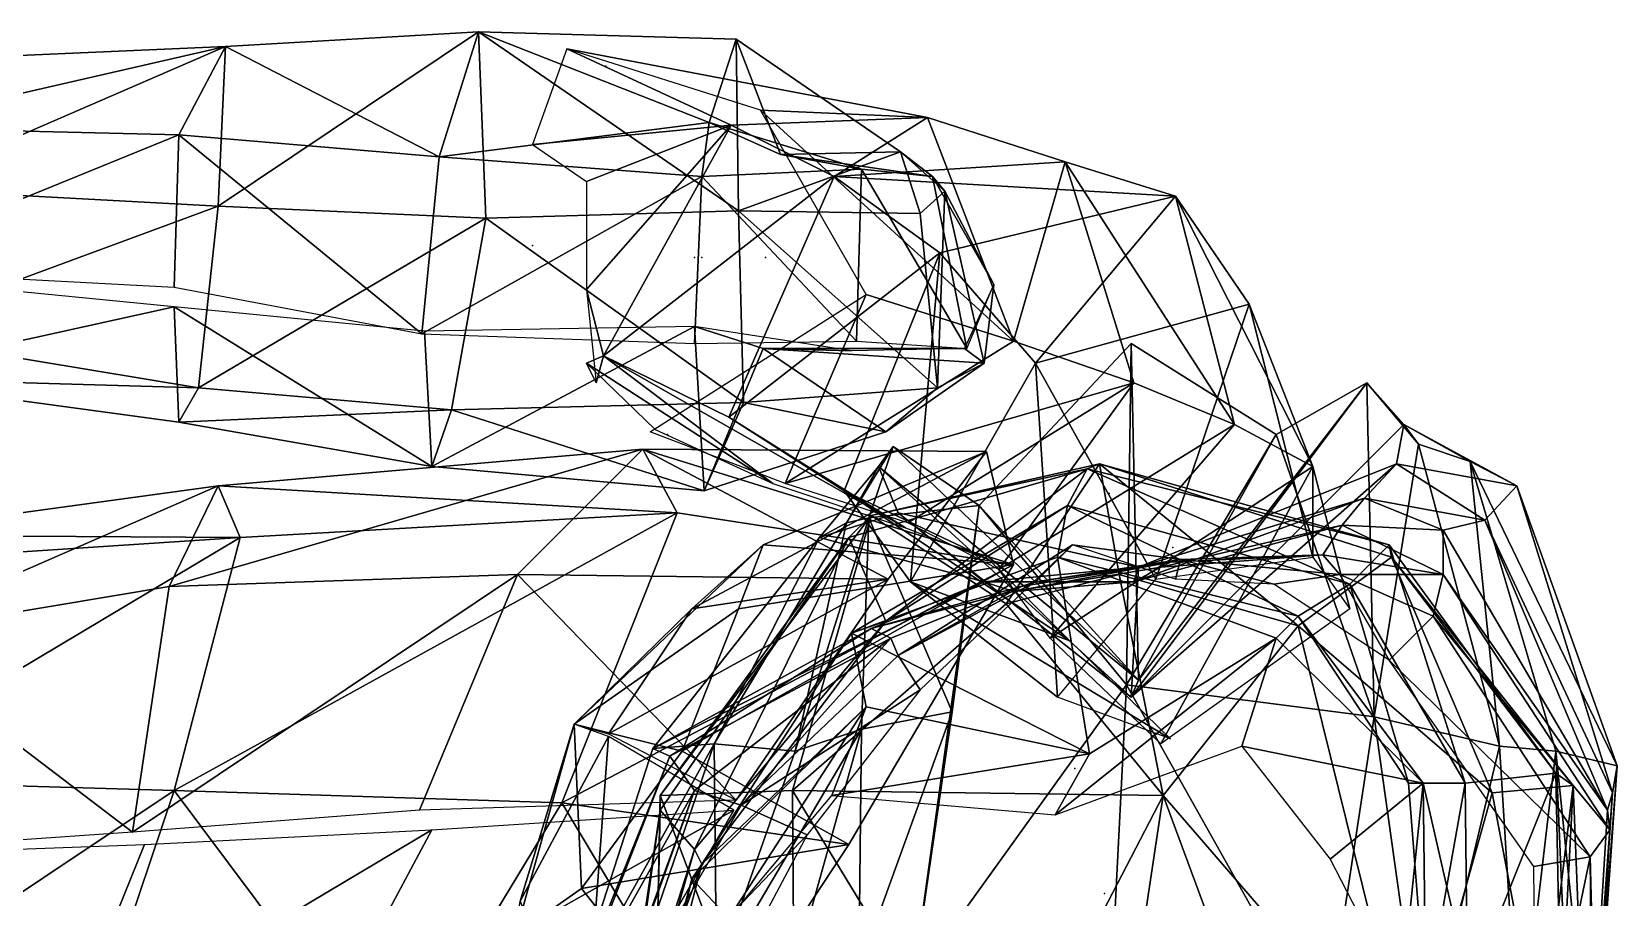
# Model space of a CAD drawing. Extents: x 4.9 to 9.1, y -6.1 to 13.5.
# Drawn here: x 7.238 to 8.314, y 12.821 to 13.409 of the extents above; entities that cross this region are included whole.
import ezdxf

# ---------------------------------------------------------------- set-up
doc = ezdxf.new("R2010")
doc.units = 0
doc.layers.get('0').update_dxf_attribs({"linetype": 'CONTINUOUS'})

msp = doc.modelspace()

# ---------------------------------------------------------------- linework, layer by layer
at = {"color": 0}
for p in [(7.6276, 13.3852, -1.755), (7.5776, 13.2635, -1.8717), (7.6876, 13.2552, -1.875), (7.6876, 13.2552, -1.875), (7.6926, 13.2552, -1.825), (7.736, 13.2552, -1.8583), (7.6693, 13.1352, -1.825), (7.9693, 13.0952, -0.9483), (7.9693, 13.0952, -0.9483), (8.0126, 13.0585, -1.9683), (7.946, 12.9085, -1.925), (7.966, 12.8235, -2.5667), (7.966, 12.8235, -2.5667)]:
    msp.add_point(p, dxfattribs=at)
for points in [[(7.3643, 13.2902, -2.0083), (7.541, 13.4085, -1.885), (7.546, 13.2819, -1.995)], [(7.541, 13.4085, -1.885), (7.3643, 13.2902, -2.0083), (7.3693, 13.3985, -1.905)], [(7.3693, 13.3985, -1.905), (7.5143, 13.3235, -1.765), (7.541, 13.4085, -1.885)], [(7.6976, 13.3469, -1.7717), (7.541, 13.4085, -1.885), (7.5143, 13.3235, -1.765)], [(7.541, 13.4085, -1.885), (7.716, 13.4035, -1.8617), (7.7176, 13.2869, -1.9367)], [(7.541, 13.4085, -1.885), (7.6976, 13.3469, -1.7717), (7.716, 13.4035, -1.8617)], [(7.7176, 13.2869, -1.9367), (7.546, 13.2819, -1.995), (7.541, 13.4085, -1.885)], [(7.1293, 13.3435, -1.8233), (7.3376, 13.3385, -1.7867), (7.3693, 13.3985, -1.905)], [(7.3693, 13.3985, -1.905), (7.141, 13.3885, -1.9167), (7.1293, 13.3435, -1.8233)], [(7.3693, 13.3985, -1.905), (7.146, 13.3019, -2.0083), (7.141, 13.3885, -1.9167)], [(7.146, 13.3019, -2.0083), (7.3693, 13.3985, -1.905), (7.3643, 13.2902, -2.0083)], [(7.5143, 13.3235, -1.765), (7.3693, 13.3985, -1.905), (7.3376, 13.3385, -1.7867)], [(7.7126, 13.3452, -1.55), (7.601, 13.3969, -1.7933), (7.5776, 13.3319, -1.7833)], [(7.846, 13.3502, -1.5983), (7.7326, 13.3552, -1.8083), (7.601, 13.3969, -1.7933)], [(7.601, 13.3969, -1.7933), (7.7126, 13.3452, -1.55), (7.846, 13.3502, -1.5983)], [(7.746, 13.3252, -1.8117), (7.716, 13.4035, -1.8617), (7.6976, 13.3469, -1.7717)], [(7.716, 13.4035, -1.8617), (7.746, 13.3252, -1.8117), (7.8276, 13.3269, -1.8517)], [(7.8276, 13.3269, -1.8517), (7.7176, 13.2869, -1.9367), (7.716, 13.4035, -1.8617)], [(7.9043, 13.1985, -1.6417), (7.8043, 13.2302, -1.8517), (7.7326, 13.3552, -1.8083)], [(7.7326, 13.3552, -1.8083), (7.846, 13.3502, -1.5983), (7.9043, 13.1985, -1.6417)], [(7.3376, 13.3385, -1.7867), (7.1293, 13.3435, -1.8233), (7.1126, 13.2469, -1.8117)], [(7.5143, 13.3235, -1.765), (7.6926, 13.3102, -1.7683), (7.6976, 13.3469, -1.7717)], [(7.7126, 13.3452, -1.55), (7.5776, 13.3319, -1.7833), (7.6143, 13.3069, -1.685)], [(7.7126, 13.3452, -1.55), (7.6143, 13.3069, -1.685), (7.6143, 13.2335, -1.705)], [(7.6143, 13.2335, -1.705), (7.626, 13.1885, -1.57), (7.7126, 13.3452, -1.55)], [(7.7826, 13.3102, -1.31), (7.7126, 13.3452, -1.55), (7.626, 13.1885, -1.57)], [(7.801, 13.3152, -1.7467), (7.6976, 13.3469, -1.7717), (7.6926, 13.3102, -1.7683)], [(7.6976, 13.3469, -1.7717), (7.801, 13.3152, -1.7467), (7.746, 13.3252, -1.8117)], [(7.7826, 13.3102, -1.31), (7.846, 13.3502, -1.5983), (7.7126, 13.3452, -1.55)], [(7.846, 13.3502, -1.5983), (7.7826, 13.3102, -1.31), (7.9393, 13.3202, -1.35)], [(7.9393, 13.3202, -1.35), (7.9043, 13.1985, -1.6417), (7.846, 13.3502, -1.5983)], [(7.1126, 13.2469, -1.8117), (7.3343, 13.2352, -1.77), (7.3376, 13.3385, -1.7867)], [(7.5026, 13.2035, -1.7667), (7.3376, 13.3385, -1.7867), (7.3343, 13.2352, -1.77)], [(7.3376, 13.3385, -1.7867), (7.5026, 13.2035, -1.7667), (7.5143, 13.3235, -1.765)], [(7.6926, 13.3102, -1.7683), (7.5143, 13.3235, -1.765), (7.5026, 13.2035, -1.7667)], [(7.7176, 13.2869, -1.9367), (7.8276, 13.3269, -1.8517), (7.841, 13.2852, -1.8733)], [(7.8493, 13.3102, -1.755), (7.8276, 13.3269, -1.8517), (7.746, 13.3252, -1.8117)], [(7.8493, 13.3102, -1.755), (7.746, 13.3252, -1.8117), (7.801, 13.3152, -1.7467)], [(8.0143, 13.2969, -1.1167), (7.9393, 13.3202, -1.35), (7.7826, 13.3102, -1.31)], [(7.8276, 13.3269, -1.8517), (7.8493, 13.3102, -1.755), (7.8576, 13.3002, -1.8133)], [(7.8576, 13.3002, -1.8133), (7.841, 13.2852, -1.8733), (7.8276, 13.3269, -1.8517)], [(7.9043, 13.1985, -1.6417), (7.9393, 13.3202, -1.35), (7.986, 13.1702, -1.4183)], [(8.0543, 13.1419, -1.21), (7.986, 13.1702, -1.4183), (7.9393, 13.3202, -1.35)], [(7.9393, 13.3202, -1.35), (8.0143, 13.2969, -1.1167), (8.0543, 13.1419, -1.21)], [(7.5026, 13.2035, -1.7667), (7.6876, 13.1969, -1.7517), (7.6926, 13.3102, -1.7683)], [(7.626, 13.1885, -1.57), (7.711, 13.1469, -1.3217), (7.7826, 13.3102, -1.31)], [(7.7976, 13.1985, -1.7317), (7.6926, 13.3102, -1.7683), (7.6876, 13.1969, -1.7517)], [(7.6926, 13.3102, -1.7683), (7.7976, 13.1985, -1.7317), (7.801, 13.3152, -1.7467)], [(7.8543, 13.2585, -1.04), (7.7826, 13.3102, -1.31), (7.711, 13.1469, -1.3217)], [(7.7826, 13.3102, -1.31), (7.8543, 13.2585, -1.04), (8.0143, 13.2969, -1.1167)], [(7.8726, 13.1935, -1.7383), (7.801, 13.3152, -1.7467), (7.7976, 13.1985, -1.7317)], [(7.801, 13.3152, -1.7467), (7.8726, 13.1935, -1.7383), (7.8493, 13.3102, -1.755)], [(7.891, 13.2369, -1.7817), (7.8493, 13.3102, -1.755), (7.8726, 13.1935, -1.7383)], [(7.891, 13.2369, -1.7817), (7.8576, 13.3002, -1.8133), (7.8493, 13.3102, -1.755)], [(7.3643, 13.2902, -2.0083), (7.1293, 13.2035, -1.9867), (7.146, 13.3019, -2.0083)], [(7.8576, 13.3002, -1.8133), (7.8526, 13.1669, -1.8833), (7.841, 13.2852, -1.8733)], [(7.8526, 13.1669, -1.8833), (7.8576, 13.3002, -1.8133), (7.8843, 13.1835, -1.8167)], [(7.9193, 13.1835, -0.8483), (8.0143, 13.2969, -1.1167), (7.8543, 13.2585, -1.04)], [(7.891, 13.2369, -1.7817), (7.8843, 13.1835, -1.8167), (7.8576, 13.3002, -1.8133)], [(8.0143, 13.2969, -1.1167), (7.9193, 13.1835, -0.8483), (8.0643, 13.2235, -0.9033)], [(8.1076, 13.1135, -1.065), (8.0543, 13.1419, -1.21), (8.0143, 13.2969, -1.1167)], [(8.0143, 13.2969, -1.1167), (8.0643, 13.2235, -0.9033), (8.1076, 13.1135, -1.065)], [(7.1293, 13.2035, -1.9867), (7.3643, 13.2902, -2.0083), (7.351, 13.1669, -1.97)], [(7.546, 13.2819, -1.995), (7.351, 13.1669, -1.97), (7.3643, 13.2902, -2.0083)], [(7.546, 13.2819, -1.995), (7.7176, 13.2869, -1.9367), (7.721, 13.1569, -1.9317)], [(7.7176, 13.2869, -1.9367), (7.841, 13.2852, -1.8733), (7.8526, 13.1669, -1.8833)], [(7.8526, 13.1669, -1.8833), (7.721, 13.1569, -1.9317), (7.7176, 13.2869, -1.9367)], [(7.351, 13.1669, -1.97), (7.546, 13.2819, -1.995), (7.5226, 13.1519, -1.9617)], [(7.721, 13.1569, -1.9317), (7.5226, 13.1519, -1.9617), (7.546, 13.2819, -1.995)], [(7.711, 13.1469, -1.3217), (7.7893, 13.0969, -1.0983), (7.8543, 13.2585, -1.04)], [(7.8343, 13.0352, -0.9517), (7.8543, 13.2585, -1.04), (7.7893, 13.0969, -1.0983)], [(7.8543, 13.2585, -1.04), (7.8343, 13.0352, -0.9517), (7.9193, 13.1835, -0.8483)], [(7.3343, 13.2219, -1.7717), (7.1126, 13.2435, -1.815), (7.116, 13.1735, -1.8783)], [(7.626, 13.1885, -1.57), (7.6143, 13.2335, -1.705), (7.621, 13.1702, -1.725)], [(7.891, 13.2369, -1.7817), (7.871, 13.1935, -1.7367), (7.8843, 13.1835, -1.8167)], [(7.116, 13.1735, -1.8783), (7.3376, 13.1435, -1.8583), (7.3343, 13.2219, -1.7717)], [(7.3343, 13.2219, -1.7717), (7.5093, 13.1135, -1.8517), (7.5043, 13.2052, -1.765)], [(7.5093, 13.1135, -1.8517), (7.3343, 13.2219, -1.7717), (7.3376, 13.1435, -1.8583)], [(7.7493, 13.1019, -1.6167), (7.6576, 13.1369, -1.86), (7.8043, 13.2302, -1.8517)], [(7.8043, 13.2302, -1.8517), (7.9043, 13.1985, -1.6417), (7.7493, 13.1019, -1.6167)], [(8.001, 13.0369, -0.795), (8.0643, 13.2235, -0.9033), (7.9193, 13.1835, -0.8483)], [(8.0643, 13.2235, -0.9033), (8.001, 13.0369, -0.795), (8.1076, 13.0519, -0.8467)], [(8.1076, 13.0519, -0.8467), (8.1076, 13.1135, -1.065), (8.0643, 13.2235, -0.9033)], [(7.351, 13.1669, -1.97), (7.116, 13.1735, -1.8783), (7.1293, 13.2035, -1.9867)], [(7.6876, 13.2085, -1.7583), (7.5043, 13.2052, -1.765), (7.5093, 13.1135, -1.8517)], [(7.5093, 13.1135, -1.8517), (7.6943, 13.0969, -1.8417), (7.6876, 13.2085, -1.7583)], [(7.6876, 13.2085, -1.7583), (7.7343, 13.1935, -1.7767), (7.7943, 13.1919, -1.7333)], [(7.7343, 13.1935, -1.7767), (7.6876, 13.2085, -1.7583), (7.6943, 13.0969, -1.8417)], [(7.6943, 13.0969, -1.8417), (7.8176, 13.1369, -1.8217), (7.7343, 13.1935, -1.7767)], [(7.7343, 13.1935, -1.7767), (7.8843, 13.1835, -1.8167), (7.871, 13.1935, -1.7367)], [(7.8843, 13.1835, -1.8167), (7.7343, 13.1935, -1.7767), (7.8176, 13.1369, -1.8217)], [(7.871, 13.1935, -1.7367), (7.7943, 13.1919, -1.7333), (7.7343, 13.1935, -1.7767)], [(7.986, 13.1702, -1.4183), (7.7493, 13.1019, -1.6167), (7.9043, 13.1985, -1.6417)], [(7.9893, 12.9685, -0.9383), (7.881, 13.0869, -0.8583), (7.9843, 13.1969, -0.8667)], [(7.981, 12.9652, -0.7733), (7.9843, 13.1969, -0.8667), (7.881, 13.0869, -0.8583)], [(7.981, 12.9652, -0.7733), (8.0826, 13.1352, -0.8467), (7.9843, 13.1969, -0.8667)], [(7.9893, 12.9685, -0.9383), (7.9843, 13.1969, -0.8667), (8.0826, 13.1352, -0.8467)], [(7.626, 13.1885, -1.57), (7.621, 13.1702, -1.725), (7.6143, 13.1835, -1.8467)], [(7.6143, 13.1835, -1.8467), (7.741, 13.1019, -1.6133), (7.626, 13.1885, -1.57)], [(7.741, 13.1019, -1.6133), (7.6143, 13.1835, -1.8467), (7.661, 13.1385, -1.87)], [(7.831, 13.0719, -1.4), (7.626, 13.1885, -1.57), (7.741, 13.1019, -1.6133)], [(7.626, 13.1885, -1.57), (7.831, 13.0719, -1.4), (7.711, 13.1469, -1.3217)], [(7.8843, 13.1835, -1.8167), (7.8176, 13.1369, -1.8217), (7.8526, 13.1669, -1.8833)], [(7.9343, 12.9569, -0.865), (7.9193, 13.1835, -0.8483), (7.8343, 13.0352, -0.9517)], [(7.9193, 13.1835, -0.8483), (7.9343, 12.9569, -0.865), (8.001, 13.0369, -0.795)], [(7.116, 13.1735, -1.8783), (7.351, 13.1669, -1.97), (7.3376, 13.1435, -1.8583)], [(7.7493, 13.1019, -1.6167), (7.986, 13.1702, -1.4183), (7.8326, 13.0752, -1.395)], [(7.8943, 13.0435, -1.1717), (7.8326, 13.0752, -1.395), (7.986, 13.1702, -1.4183)], [(7.986, 13.1702, -1.4183), (8.0543, 13.1419, -1.21), (7.8943, 13.0435, -1.1717)], [(8.1443, 13.1702, -0.9417), (8.1693, 13.1419, -1.0233), (7.9843, 12.9569, -1.0633)], [(7.9843, 12.9569, -1.0633), (7.9893, 12.9685, -0.9383), (8.1443, 13.1702, -0.9417)], [(8.0826, 13.1352, -0.8467), (8.1443, 13.1702, -0.9417), (7.9893, 12.9685, -0.9383)], [(8.1443, 13.1702, -0.9417), (8.0826, 13.1352, -0.8467), (8.1493, 12.9435, -0.8067)], [(8.1693, 13.1419, -1.0233), (8.1443, 13.1702, -0.9417), (8.1793, 13.1285, -0.925)], [(8.1493, 12.9435, -0.8067), (8.1793, 13.1285, -0.925), (8.1443, 13.1702, -0.9417)], [(7.5226, 13.1519, -1.9617), (7.3376, 13.1435, -1.8583), (7.351, 13.1669, -1.97)], [(7.721, 13.1569, -1.9317), (7.8526, 13.1669, -1.8833), (7.8176, 13.1369, -1.8217)], [(7.3376, 13.1435, -1.8583), (7.5226, 13.1519, -1.9617), (7.5093, 13.1135, -1.8517)], [(7.6943, 13.0969, -1.8417), (7.5093, 13.1135, -1.8517), (7.5226, 13.1519, -1.9617)], [(7.5226, 13.1519, -1.9617), (7.721, 13.1569, -1.9317), (7.6943, 13.0969, -1.8417)], [(7.8176, 13.1369, -1.8217), (7.6943, 13.0969, -1.8417), (7.721, 13.1569, -1.9317)], [(7.7893, 13.0969, -1.0983), (7.711, 13.1469, -1.3217), (7.831, 13.0719, -1.4)], [(7.9293, 12.9969, -1.105), (7.8943, 13.0435, -1.1717), (8.0543, 13.1419, -1.21)], [(8.0543, 13.1419, -1.21), (8.1076, 13.1135, -1.065), (7.9293, 12.9969, -1.105)], [(8.1643, 13.1152, -1.19), (7.9843, 12.9569, -1.0633), (8.1693, 13.1419, -1.0233)], [(8.1693, 13.1419, -1.0233), (8.246, 13.1002, -1.1867), (8.1643, 13.1152, -1.19)], [(8.246, 13.1002, -1.1867), (8.1693, 13.1419, -1.0233), (8.2143, 13.1169, -1.005)], [(8.1793, 13.1285, -0.925), (8.2143, 13.1169, -1.005), (8.1693, 13.1419, -1.0233)], [(7.331, 13.0319, -2.8017), (7.6526, 13.1252, -2.64), (7.5676, 13.0402, -2.81)], [(7.6526, 13.1252, -2.64), (7.331, 13.0319, -2.8017), (7.3643, 13.1002, -2.63)], [(7.3643, 13.1002, -2.63), (7.676, 13.0819, -2.425), (7.6526, 13.1252, -2.64)], [(7.8193, 13.0369, -2.8017), (7.5676, 13.0402, -2.81), (7.6526, 13.1252, -2.64)], [(7.6526, 13.1252, -2.64), (7.886, 13.1235, -2.6533), (7.8193, 13.0369, -2.8017)], [(7.6526, 13.1252, -2.64), (7.9043, 13.0469, -2.4483), (7.886, 13.1235, -2.6533)], [(7.9043, 13.0469, -2.4483), (7.6526, 13.1252, -2.64), (7.676, 13.0819, -2.425)], [(7.8226, 13.1269, -0.9517), (7.8126, 13.1135, -1.0183), (7.791, 13.0752, -1.0117)], [(7.791, 13.0752, -1.0117), (7.806, 13.0785, -0.945), (7.8226, 13.1269, -0.9517)], [(7.881, 13.0869, -0.8583), (7.8226, 13.1269, -0.9517), (7.806, 13.0785, -0.945)], [(7.8126, 13.1135, -1.0183), (7.8226, 13.1269, -0.9517), (7.9893, 12.9685, -0.9383)], [(7.881, 13.0869, -0.8583), (7.9893, 12.9685, -0.9383), (7.8226, 13.1269, -0.9517)], [(7.981, 12.9652, -0.7733), (8.1493, 12.9435, -0.8067), (8.0826, 13.1352, -0.8467)], [(8.1493, 12.9435, -0.8067), (8.2343, 12.9235, -0.9017), (8.1793, 13.1285, -0.925)], [(8.2143, 13.1169, -1.005), (8.1793, 13.1285, -0.925), (8.2343, 12.9235, -0.9017)], [(7.886, 13.1235, -2.6533), (7.7343, 13.0602, -2.6183), (7.686, 13.0169, -2.7133)], [(7.686, 13.0169, -2.7133), (7.8193, 13.0369, -2.8017), (7.886, 13.1235, -2.6533)], [(7.7343, 13.0602, -2.6183), (7.886, 13.1235, -2.6533), (7.9043, 13.0469, -2.4483)], [(7.9543, 13.1119, -2.4433), (7.9626, 13.1152, -2.63), (7.8076, 13.0802, -2.6283)], [(7.8993, 13.0202, -2.79), (7.8076, 13.0802, -2.6283), (7.9626, 13.1152, -2.63)], [(7.9626, 13.1152, -2.63), (7.976, 13.0402, -2.7783), (7.8993, 13.0202, -2.79)], [(7.9626, 13.1152, -2.63), (7.9543, 13.1119, -2.4433), (8.1593, 13.0602, -2.465)], [(8.1593, 13.0602, -2.465), (8.161, 13.0519, -2.6417), (7.9626, 13.1152, -2.63)], [(8.0976, 13.0052, -2.7833), (7.9626, 13.1152, -2.63), (8.161, 13.0519, -2.6417)], [(7.9626, 13.1152, -2.63), (8.0976, 13.0052, -2.7833), (7.976, 13.0402, -2.7783)], [(7.9843, 12.9569, -1.0633), (8.1643, 13.1152, -1.19), (7.9893, 13.0452, -1.1917)], [(8.1426, 13.0919, -1.36), (7.9893, 13.0452, -1.1917), (8.1643, 13.1152, -1.19)], [(8.1643, 13.1152, -1.19), (8.2243, 13.0769, -1.3617), (8.1426, 13.0919, -1.36)], [(8.2243, 13.0769, -1.3617), (8.1643, 13.1152, -1.19), (8.246, 13.1002, -1.1867)], [(8.2143, 13.1169, -1.005), (8.3143, 12.9102, -1.1883), (8.246, 13.1002, -1.1867)], [(8.3143, 12.9102, -1.1883), (8.2143, 13.1169, -1.005), (8.2726, 12.9202, -1)], [(8.2343, 12.9235, -0.9017), (8.2726, 12.9202, -1), (8.2143, 13.1169, -1.005)], [(7.8126, 13.1135, -1.0183), (7.826, 13.0819, -1.1417), (7.7726, 13.0652, -1.1367)], [(7.7726, 13.0652, -1.1367), (7.791, 13.0752, -1.0117), (7.8126, 13.1135, -1.0183)], [(7.8176, 13.0085, -2.2883), (7.9543, 13.1119, -2.4433), (7.7926, 13.0652, -2.475)], [(7.8076, 13.0802, -2.6283), (7.7926, 13.0652, -2.475), (7.9543, 13.1119, -2.4433)], [(7.826, 13.0819, -1.1417), (7.8126, 13.1135, -1.0183), (7.9843, 12.9569, -1.0633)], [(7.9893, 12.9685, -0.9383), (7.9843, 12.9569, -1.0633), (7.8126, 13.1135, -1.0183)], [(7.9543, 13.1119, -2.4433), (7.8176, 13.0085, -2.2883), (7.941, 13.0869, -2.2833)], [(8.0043, 12.9252, -0.9883), (7.9293, 12.9969, -1.105), (8.1076, 13.1135, -1.065)], [(7.9543, 13.1119, -2.4433), (7.941, 13.0869, -2.2833), (8.1326, 13.0335, -2.2933)], [(8.1326, 13.0335, -2.2933), (8.1593, 13.0602, -2.465), (7.9543, 13.1119, -2.4433)], [(8.1076, 13.1135, -1.065), (8.1326, 13.0169, -0.955), (8.0043, 12.9252, -0.9883)], [(8.1076, 13.1135, -1.065), (8.1076, 13.0519, -0.8467), (8.1326, 13.0169, -0.955)], [(7.1193, 13.0669, -2.6217), (7.3793, 13.0652, -2.4283), (7.3643, 13.1002, -2.63)], [(7.3643, 13.1002, -2.63), (7.131, 12.9985, -2.795), (7.1193, 13.0669, -2.6217)], [(7.131, 12.9985, -2.795), (7.3643, 13.1002, -2.63), (7.331, 13.0319, -2.8017)], [(7.676, 13.0819, -2.425), (7.3643, 13.1002, -2.63), (7.3793, 13.0652, -2.4283)], [(7.831, 13.0719, -1.4), (7.8876, 13.0502, -1.1733), (7.7893, 13.0969, -1.0983)], [(7.9426, 12.9952, -1.095), (7.7893, 13.0969, -1.0983), (7.8876, 13.0502, -1.1733)], [(7.7893, 13.0969, -1.0983), (7.9426, 12.9952, -1.095), (7.8343, 13.0352, -0.9517)], [(8.246, 13.1002, -1.1867), (8.311, 12.8919, -1.3533), (8.2243, 13.0769, -1.3617)], [(8.311, 12.8919, -1.3533), (8.246, 13.1002, -1.1867), (8.3143, 12.9102, -1.1883)], [(7.3343, 12.8935, -2.3), (7.5976, 12.8852, -2.3033), (7.676, 13.0819, -2.425)], [(7.676, 13.0819, -2.425), (7.3793, 13.0652, -2.4283), (7.3343, 12.8935, -2.3)], [(7.9043, 13.0469, -2.4483), (7.676, 13.0819, -2.425), (7.5976, 12.8852, -2.3033)], [(7.8843, 13.0352, -1.33), (7.7726, 13.0652, -1.1367), (7.826, 13.0819, -1.1417)], [(7.941, 13.0869, -2.2833), (7.7943, 13.0002, -2.1167), (7.9343, 13.0519, -2.1017)], [(7.7943, 13.0002, -2.1167), (7.941, 13.0869, -2.2833), (7.8176, 13.0085, -2.2883)], [(7.806, 13.0785, -0.945), (7.8626, 12.9469, -0.88), (7.881, 13.0869, -0.8583)], [(7.8843, 13.0352, -1.33), (7.826, 13.0819, -1.1417), (7.9893, 13.0452, -1.1917)], [(7.9843, 12.9569, -1.0633), (7.9893, 13.0452, -1.1917), (7.826, 13.0819, -1.1417)], [(7.836, 12.7635, -0.8283), (7.881, 13.0869, -0.8583), (7.8626, 12.9469, -0.88)], [(7.881, 13.0869, -0.8583), (7.836, 12.7635, -0.8283), (7.981, 12.9652, -0.7733)], [(7.941, 13.0869, -2.2833), (7.9343, 13.0519, -2.1017), (8.0976, 13.0119, -2.115)], [(8.0976, 13.0119, -2.115), (8.1326, 13.0335, -2.2933), (7.941, 13.0869, -2.2833)], [(8.1276, 13.0735, -1.4883), (7.986, 13.0352, -1.3317), (8.1426, 13.0919, -1.36)], [(7.9893, 13.0452, -1.1917), (8.1426, 13.0919, -1.36), (7.986, 13.0352, -1.3317)], [(8.1426, 13.0919, -1.36), (8.196, 13.0702, -1.4917), (8.1276, 13.0735, -1.4883)], [(8.196, 13.0702, -1.4917), (8.1426, 13.0919, -1.36), (8.2243, 13.0769, -1.3617)], [(7.7926, 13.0652, -2.475), (7.8076, 13.0802, -2.6283), (7.6643, 12.8902, -2.635)], [(7.7543, 12.8935, -2.7933), (7.6643, 12.8902, -2.635), (7.8076, 13.0802, -2.6283)], [(7.791, 13.0752, -1.0117), (7.7726, 13.0652, -1.1367), (7.701, 12.9252, -1.12)], [(7.701, 12.9252, -1.12), (7.756, 12.9202, -1.0267), (7.791, 13.0752, -1.0117)], [(7.8076, 13.0802, -2.6283), (7.8993, 13.0202, -2.79), (7.7543, 12.8935, -2.7933)], [(7.806, 13.0785, -0.945), (7.791, 13.0752, -1.0117), (7.756, 12.9202, -1.0267)], [(7.756, 12.9202, -1.0267), (7.801, 12.9352, -0.965), (7.806, 13.0785, -0.945)], [(7.8626, 12.9469, -0.88), (7.806, 13.0785, -0.945), (7.801, 12.9352, -0.965)], [(7.986, 13.0352, -1.3317), (8.1276, 13.0735, -1.4883), (8.0043, 13.0452, -1.4817)], [(8.1143, 13.0535, -1.6183), (8.0043, 13.0452, -1.4817), (8.1276, 13.0735, -1.4883)], [(8.1276, 13.0735, -1.4883), (8.196, 13.0402, -1.6167), (8.1143, 13.0535, -1.6183)], [(8.196, 13.0402, -1.6167), (8.1276, 13.0735, -1.4883), (8.196, 13.0702, -1.4917)], [(8.2243, 13.0769, -1.3617), (8.3076, 12.8802, -1.5067), (8.196, 13.0702, -1.4917)], [(8.3076, 12.8802, -1.5067), (8.2243, 13.0769, -1.3617), (8.311, 12.8919, -1.3533)], [(7.1026, 12.9002, -2.335), (7.3343, 12.8935, -2.3), (7.3793, 13.0652, -2.4283)], [(7.3793, 13.0652, -2.4283), (7.1243, 13.0485, -2.4367), (7.1026, 12.9002, -2.335)], [(7.3793, 13.0652, -2.4283), (7.1193, 13.0669, -2.6217), (7.1243, 13.0485, -2.4367)], [(7.606, 12.9385, -2.605), (7.7343, 13.0602, -2.6183), (7.7176, 13.0169, -2.5133)], [(7.606, 12.9385, -2.605), (7.686, 13.0169, -2.7133), (7.7343, 13.0602, -2.6183)], [(7.7726, 13.0652, -1.1367), (7.8843, 13.0352, -1.33), (7.6593, 12.9219, -1.295)], [(7.6593, 12.9219, -1.295), (7.701, 12.9252, -1.12), (7.7726, 13.0652, -1.1367)], [(7.6876, 12.8535, -2.2883), (7.7926, 13.0652, -2.475), (7.6643, 12.8802, -2.4767)], [(7.6643, 12.8902, -2.635), (7.6643, 12.8802, -2.4767), (7.7926, 13.0652, -2.475)], [(7.7926, 13.0652, -2.475), (7.6876, 12.8535, -2.2883), (7.8176, 13.0085, -2.2883)], [(7.9043, 13.0469, -2.4483), (7.7176, 13.0169, -2.5133), (7.7343, 13.0602, -2.6183)], [(7.826, 12.9852, -1.7467), (7.9443, 13.0602, -2.0783), (7.841, 12.9619, -1.9)], [(7.9443, 13.0602, -2.0783), (7.826, 12.9852, -1.7467), (7.9193, 13.0352, -1.735)], [(7.9443, 13.0602, -2.0783), (7.9193, 13.0352, -1.735), (8.0176, 13.0502, -1.7417)], [(8.0176, 13.0502, -1.7417), (8.0143, 13.0369, -2.07), (7.9443, 13.0602, -2.0783)], [(8.1593, 13.0602, -2.465), (8.1326, 13.0335, -2.2933), (8.211, 12.8985, -2.2883)], [(8.211, 12.8985, -2.2883), (8.2726, 12.9052, -2.4667), (8.1593, 13.0602, -2.465)], [(8.161, 13.0519, -2.6417), (8.1593, 13.0602, -2.465), (8.2726, 12.9052, -2.4667)], [(8.196, 13.0402, -1.6167), (8.196, 13.0702, -1.4917), (8.3076, 12.8802, -1.5067)], [(7.956, 12.9185, -2), (7.9343, 13.0519, -2.1017), (7.7943, 13.0002, -2.1167)], [(8.011, 13.0485, -1.6083), (8.0176, 13.0502, -1.7417), (7.9193, 13.0352, -1.735)], [(7.9343, 13.0519, -2.1017), (7.956, 12.9185, -2), (8.0826, 12.9969, -1.965)], [(8.0826, 12.9969, -1.965), (8.0976, 13.0119, -2.115), (7.9343, 13.0519, -2.1017)], [(8.0043, 13.0452, -1.4817), (8.1143, 13.0535, -1.6183), (8.011, 13.0485, -1.6083)], [(8.0176, 13.0502, -1.7417), (8.011, 13.0485, -1.6083), (8.1143, 13.0535, -1.6183)], [(8.0176, 13.0502, -1.7417), (8.081, 13.0335, -2.0633), (8.0143, 13.0369, -2.07)], [(8.1143, 13.0535, -1.6183), (8.126, 13.0402, -1.7383), (8.0176, 13.0502, -1.7417)], [(8.081, 13.0335, -2.0633), (8.0176, 13.0502, -1.7417), (8.126, 13.0402, -1.7383)], [(8.161, 13.0519, -2.6417), (8.2293, 12.8919, -2.7617), (8.0976, 13.0052, -2.7833)], [(8.126, 13.0402, -1.7383), (8.1143, 13.0535, -1.6183), (8.196, 13.0402, -1.6167)], [(8.2726, 12.9052, -2.4667), (8.2843, 12.8969, -2.645), (8.161, 13.0519, -2.6417)], [(8.2293, 12.8919, -2.7617), (8.161, 13.0519, -2.6417), (8.2843, 12.8969, -2.645)], [(7.306, 12.8652, -2.855), (7.5676, 13.0402, -2.81), (7.501, 12.8802, -2.865)], [(7.5676, 13.0402, -2.81), (7.306, 12.8652, -2.855), (7.331, 13.0319, -2.8017)], [(7.716, 12.8869, -2.865), (7.501, 12.8802, -2.865), (7.5676, 13.0402, -2.81)], [(7.5676, 13.0402, -2.81), (7.8193, 13.0369, -2.8017), (7.716, 12.8869, -2.865)], [(7.5976, 12.8852, -2.3033), (7.7926, 12.8569, -2.3583), (7.9043, 13.0469, -2.4483)], [(7.9043, 13.0469, -2.4483), (7.6793, 12.9202, -2.465), (7.7176, 13.0169, -2.5133)], [(7.6793, 12.9202, -2.465), (7.9043, 13.0469, -2.4483), (7.7926, 12.8569, -2.3583)], [(7.9893, 13.0452, -1.1917), (7.986, 13.0352, -1.3317), (7.8843, 13.0352, -1.33)], [(8.006, 12.8902, -2.8733), (7.8993, 13.0202, -2.79), (7.976, 13.0402, -2.7783)], [(7.9043, 13.0285, -1.4817), (8.011, 13.0485, -1.6083), (7.9093, 13.0319, -1.61)], [(8.011, 13.0485, -1.6083), (7.9043, 13.0285, -1.4817), (8.0043, 13.0452, -1.4817)], [(7.986, 13.0352, -1.3317), (8.0043, 13.0452, -1.4817), (7.9043, 13.0285, -1.4817)], [(7.9193, 13.0352, -1.735), (7.9093, 13.0319, -1.61), (8.011, 13.0485, -1.6083)], [(8.006, 12.8902, -2.8733), (7.976, 13.0402, -2.7783), (8.0976, 13.0052, -2.7833)], [(8.126, 13.0402, -1.7383), (8.1593, 12.9819, -1.9567), (8.081, 13.0335, -2.0633)], [(8.1593, 12.9819, -1.9567), (8.126, 13.0402, -1.7383), (8.1893, 13.0119, -1.7417)], [(8.196, 13.0402, -1.6167), (8.1893, 13.0119, -1.7417), (8.126, 13.0402, -1.7383)], [(8.1893, 13.0119, -1.7417), (8.196, 13.0402, -1.6167), (8.3093, 12.8669, -1.595)], [(8.3076, 12.8802, -1.5067), (8.3093, 12.8669, -1.595), (8.196, 13.0402, -1.6167)], [(7.131, 12.9985, -2.795), (7.331, 13.0319, -2.8017), (7.306, 12.8652, -2.855)], [(7.8193, 13.0369, -2.8017), (7.686, 13.0169, -2.7133), (7.6293, 12.9319, -2.765)], [(7.6293, 12.9319, -2.765), (7.716, 12.8869, -2.865), (7.8193, 13.0369, -2.8017)], [(7.8076, 13.0035, -1.4733), (7.6593, 12.9219, -1.295), (7.8843, 13.0352, -1.33)], [(7.8843, 13.0352, -1.33), (7.9043, 13.0285, -1.4817), (7.8076, 13.0035, -1.4733)], [(7.8076, 13.0035, -1.4733), (7.9093, 13.0319, -1.61), (7.821, 12.9969, -1.605)], [(7.9093, 13.0319, -1.61), (7.8076, 13.0035, -1.4733), (7.9043, 13.0285, -1.4817)], [(7.826, 12.9852, -1.7467), (7.821, 12.9969, -1.605), (7.9093, 13.0319, -1.61)], [(7.9093, 13.0319, -1.61), (7.9193, 13.0352, -1.735), (7.826, 12.9852, -1.7467)], [(8.011, 12.9285, -0.99), (7.8343, 13.0352, -0.9517), (7.9426, 12.9952, -1.095)], [(7.8343, 13.0352, -0.9517), (8.011, 12.9285, -0.99), (7.9343, 12.9569, -0.865)], [(7.9043, 13.0285, -1.4817), (7.8843, 13.0352, -1.33), (7.986, 13.0352, -1.3317)], [(8.1326, 13.0335, -2.2933), (8.0976, 13.0119, -2.115), (8.1726, 12.8985, -2.13)], [(8.1726, 12.8985, -2.13), (8.211, 12.8985, -2.2883), (8.1326, 13.0335, -2.2933)], [(8.006, 12.8902, -2.8733), (7.7543, 12.8935, -2.7933), (7.8993, 13.0202, -2.79)], [(7.606, 12.9385, -2.605), (7.7176, 13.0169, -2.5133), (7.6793, 12.9202, -2.465)], [(7.606, 12.9385, -2.605), (7.6293, 12.9319, -2.765), (7.686, 13.0169, -2.7133)], [(7.6926, 12.8435, -2.1333), (7.8176, 13.0085, -2.2883), (7.6876, 12.8535, -2.2883)], [(7.8176, 13.0085, -2.2883), (7.6926, 12.8435, -2.1333), (7.7943, 13.0002, -2.1167)], [(8.0976, 13.0119, -2.115), (8.0826, 12.9969, -1.965), (8.1826, 12.8985, -1.9717)], [(8.1826, 12.8985, -1.9717), (8.1726, 12.8985, -2.13), (8.0976, 13.0119, -2.115)], [(8.1593, 12.9819, -1.9567), (8.1893, 13.0119, -1.7417), (8.296, 12.8485, -1.735)], [(8.3093, 12.8669, -1.595), (8.296, 12.8485, -1.735), (8.1893, 13.0119, -1.7417)], [(7.306, 12.8652, -2.855), (7.136, 12.8535, -2.8533), (7.131, 12.9985, -2.795)], [(7.6593, 12.9219, -1.295), (7.8076, 13.0035, -1.4733), (7.671, 12.9169, -1.45)], [(7.821, 12.9969, -1.605), (7.671, 12.9169, -1.45), (7.8076, 13.0035, -1.4733)], [(7.671, 12.9169, -1.45), (7.821, 12.9969, -1.605), (7.6876, 12.8935, -1.595)], [(7.7193, 12.8835, -1.7433), (7.6876, 12.8935, -1.595), (7.821, 12.9969, -1.605)], [(7.8043, 12.9502, -1.97), (7.7943, 13.0002, -2.1167), (7.6926, 12.8435, -2.1333)], [(7.821, 12.9969, -1.605), (7.826, 12.9852, -1.7467), (7.7193, 12.8835, -1.7433)], [(7.7943, 13.0002, -2.1167), (7.8043, 12.9502, -1.97), (7.956, 12.9185, -2)], [(8.0826, 12.9969, -1.965), (7.9326, 12.8769, -1.8267), (8.0593, 12.9235, -1.7983)], [(7.9326, 12.8769, -1.8267), (8.0826, 12.9969, -1.965), (7.956, 12.9185, -2)], [(8.0976, 13.0052, -2.7833), (8.1743, 12.6952, -2.8267), (8.006, 12.8902, -2.8733)], [(8.0593, 12.9235, -1.7983), (8.1826, 12.8985, -1.9717), (8.0826, 12.9969, -1.965)], [(8.1743, 12.6952, -2.8267), (8.0976, 13.0052, -2.7833), (8.2293, 12.8919, -2.7617)], [(7.841, 12.9619, -1.9), (7.7193, 12.8835, -1.7433), (7.826, 12.9852, -1.7467)], [(8.296, 12.8485, -1.735), (8.2576, 12.8419, -1.855), (8.1593, 12.9819, -1.9567)], [(7.9693, 12.7335, -0.69), (7.981, 12.9652, -0.7733), (7.836, 12.7635, -0.8283)], [(7.9693, 12.7335, -0.69), (8.116, 12.7252, -0.74), (7.981, 12.9652, -0.7733)], [(8.1493, 12.9435, -0.8067), (7.981, 12.9652, -0.7733), (8.116, 12.7252, -0.74)], [(7.7193, 12.8835, -1.7433), (7.841, 12.9619, -1.9), (7.7643, 12.8635, -1.8683)], [(7.711, 12.8069, -1.81), (7.8043, 12.9502, -1.97), (7.686, 12.8335, -1.9767)], [(7.6926, 12.8435, -2.1333), (7.686, 12.8335, -1.9767), (7.8043, 12.9502, -1.97)], [(7.8043, 12.9502, -1.97), (7.711, 12.8069, -1.81), (7.781, 12.8902, -1.8)], [(7.781, 12.8902, -1.8), (7.956, 12.9185, -2), (7.8043, 12.9502, -1.97)], [(7.801, 12.9352, -0.965), (7.7993, 12.7719, -0.8783), (7.8626, 12.9469, -0.88)], [(7.836, 12.7635, -0.8283), (7.8626, 12.9469, -0.88), (7.7993, 12.7719, -0.8783)], [(8.116, 12.7252, -0.74), (8.1826, 12.7069, -0.7867), (8.1493, 12.9435, -0.8067)], [(8.2343, 12.9235, -0.9017), (8.1493, 12.9435, -0.8067), (8.1826, 12.7069, -0.7867)], [(7.606, 12.9385, -2.605), (7.566, 12.7952, -2.5933), (7.5693, 12.8185, -2.705)], [(7.606, 12.9385, -2.605), (7.611, 12.8269, -2.4983), (7.566, 12.7952, -2.5933)], [(7.606, 12.9385, -2.605), (7.5693, 12.8185, -2.705), (7.6293, 12.9302, -2.765)], [(7.606, 12.9385, -2.605), (7.6793, 12.9202, -2.465), (7.611, 12.8269, -2.4983)], [(7.801, 12.9352, -0.965), (7.756, 12.9202, -1.0267), (7.7026, 12.7685, -1.0083)], [(7.7026, 12.7685, -1.0083), (7.756, 12.7735, -0.9467), (7.801, 12.9352, -0.965)], [(7.7993, 12.7719, -0.8783), (7.801, 12.9352, -0.965), (7.756, 12.7735, -0.9467)], [(7.6126, 12.7035, -2.7783), (7.6293, 12.9302, -2.765), (7.5693, 12.8185, -2.705)], [(7.701, 12.9252, -1.12), (7.6593, 12.9219, -1.295), (7.6043, 12.7519, -1.2867)], [(7.6043, 12.7519, -1.2867), (7.646, 12.7652, -1.1183), (7.701, 12.9252, -1.12)], [(7.671, 12.9169, -1.45), (7.6043, 12.7519, -1.2867), (7.6593, 12.9219, -1.295)], [(7.7926, 12.8569, -2.3583), (7.611, 12.8269, -2.4983), (7.6793, 12.9202, -2.465)], [(7.6293, 12.9302, -2.765), (7.6126, 12.7035, -2.7783), (7.7143, 12.8802, -2.8683)], [(7.7026, 12.7685, -1.0083), (7.701, 12.9252, -1.12), (7.646, 12.7652, -1.1183)], [(7.701, 12.9252, -1.12), (7.7026, 12.7685, -1.0083), (7.756, 12.9202, -1.0267)], [(8.1826, 12.8985, -1.9717), (8.0593, 12.9235, -1.7983), (8.1193, 12.8469, -1.7767)], [(8.1826, 12.7069, -0.7867), (8.2476, 12.7085, -0.89), (8.2343, 12.9235, -0.9017)], [(8.2726, 12.9202, -1), (8.2343, 12.9235, -0.9017), (8.2476, 12.7085, -0.89)], [(8.2476, 12.7085, -0.89), (8.2826, 12.6885, -0.9967), (8.2726, 12.9202, -1)], [(8.2726, 12.9202, -1), (8.2976, 12.6752, -1.1783), (8.3143, 12.9102, -1.1883)], [(8.2976, 12.6752, -1.1783), (8.2726, 12.9202, -1), (8.2826, 12.6885, -0.9967)], [(7.6876, 12.8935, -1.595), (7.6026, 12.7419, -1.4367), (7.671, 12.9169, -1.45)], [(7.6043, 12.7519, -1.2867), (7.671, 12.9169, -1.45), (7.6026, 12.7419, -1.4367)], [(7.956, 12.9185, -2), (7.781, 12.8902, -1.8), (7.9326, 12.8769, -1.8267)], [(8.3143, 12.9102, -1.1883), (8.296, 12.6669, -1.3667), (8.311, 12.8919, -1.3533)], [(8.296, 12.6669, -1.3667), (8.3143, 12.9102, -1.1883), (8.2976, 12.6752, -1.1783)], [(7.3343, 12.8935, -2.3), (7.1026, 12.9002, -2.335), (7.0693, 12.7169, -2.4367)], [(8.1826, 12.8985, -1.9717), (8.1193, 12.8469, -1.7767), (8.1676, 12.7535, -1.745)], [(8.1676, 12.7535, -1.745), (8.2193, 12.7369, -1.98), (8.1826, 12.8985, -1.9717)], [(8.1826, 12.8985, -1.9717), (8.1843, 12.7485, -2.1267), (8.1726, 12.8985, -2.13)], [(8.211, 12.8985, -2.2883), (8.1726, 12.8985, -2.13), (8.1843, 12.7485, -2.1267)], [(8.1843, 12.7485, -2.1267), (8.1826, 12.8985, -1.9717), (8.2193, 12.7369, -1.98)], [(8.1843, 12.7485, -2.1267), (8.2126, 12.7552, -2.3017), (8.211, 12.8985, -2.2883)], [(8.2726, 12.9052, -2.4667), (8.211, 12.8985, -2.2883), (8.2126, 12.7552, -2.3017)], [(8.2126, 12.7552, -2.3017), (8.276, 12.7352, -2.4733), (8.2726, 12.9052, -2.4667)], [(8.2843, 12.8969, -2.645), (8.2726, 12.9052, -2.4667), (8.276, 12.7352, -2.4733)], [(7.0693, 12.7169, -2.4367), (7.271, 12.7052, -2.4183), (7.3343, 12.8935, -2.3)], [(7.4826, 12.6952, -2.4017), (7.3343, 12.8935, -2.3), (7.271, 12.7052, -2.4183)], [(7.3343, 12.8935, -2.3), (7.4826, 12.6952, -2.4017), (7.5976, 12.8852, -2.3033)], [(7.6026, 12.7419, -1.4367), (7.6876, 12.8935, -1.595), (7.6276, 12.7252, -1.585)], [(7.6876, 12.8935, -1.595), (7.7193, 12.8835, -1.7433), (7.6226, 12.7152, -1.735)], [(7.6226, 12.7152, -1.735), (7.6276, 12.7252, -1.585), (7.6876, 12.8935, -1.595)], [(7.6643, 12.8802, -2.4767), (7.6643, 12.8902, -2.635), (7.6593, 12.6452, -2.6367)], [(7.756, 12.6469, -2.7783), (7.6593, 12.6452, -2.6367), (7.6643, 12.8902, -2.635)], [(7.6643, 12.8902, -2.635), (7.7543, 12.8935, -2.7933), (7.756, 12.6469, -2.7783)], [(7.891, 12.6685, -2.8533), (7.756, 12.6469, -2.7783), (7.7543, 12.8935, -2.7933)], [(7.7543, 12.8935, -2.7933), (8.006, 12.8902, -2.8733), (7.891, 12.6685, -2.8533)], [(7.9726, 12.6685, -2.8667), (7.891, 12.6685, -2.8533), (8.006, 12.8902, -2.8733)], [(8.006, 12.8902, -2.8733), (8.0843, 12.6785, -2.8617), (7.9726, 12.6685, -2.8667)], [(8.0843, 12.6785, -2.8617), (8.006, 12.8902, -2.8733), (8.1743, 12.6952, -2.8267)], [(8.1743, 12.6952, -2.8267), (8.2293, 12.8919, -2.7617), (8.2626, 12.7169, -2.7483)], [(8.2843, 12.8969, -2.645), (8.2626, 12.7169, -2.7483), (8.2293, 12.8919, -2.7617)], [(8.2626, 12.7169, -2.7483), (8.2843, 12.8969, -2.645), (8.291, 12.7302, -2.6367)], [(8.276, 12.7352, -2.4733), (8.291, 12.7302, -2.6367), (8.2843, 12.8969, -2.645)], [(8.311, 12.8919, -1.3533), (8.2943, 12.6635, -1.5067), (8.3076, 12.8802, -1.5067)], [(8.2943, 12.6635, -1.5067), (8.311, 12.8919, -1.3533), (8.296, 12.6669, -1.3667)], [(7.431, 12.7202, -2.775), (7.7143, 12.8802, -2.8683), (7.6126, 12.7035, -2.7783)], [(7.7143, 12.8802, -2.8683), (7.431, 12.7202, -2.775), (7.5093, 12.8669, -2.86)], [(7.6993, 12.7152, -2.415), (7.5976, 12.8852, -2.3033), (7.4826, 12.6952, -2.4017)], [(7.5976, 12.8852, -2.3033), (7.6993, 12.7152, -2.415), (7.7926, 12.8569, -2.3583)], [(7.7643, 12.8635, -1.8683), (7.6226, 12.7152, -1.735), (7.7193, 12.8835, -1.7433)], [(7.6643, 12.8802, -2.4767), (7.631, 12.6552, -2.295), (7.6876, 12.8535, -2.2883)], [(7.631, 12.6552, -2.295), (7.6643, 12.8802, -2.4767), (7.6326, 12.6519, -2.48)], [(7.6593, 12.6452, -2.6367), (7.6326, 12.6519, -2.48), (7.6643, 12.8802, -2.4767)], [(8.3093, 12.8669, -1.595), (8.3076, 12.8802, -1.5067), (8.2943, 12.6635, -1.5067)], [(7.2576, 12.7169, -2.7683), (7.5093, 12.8669, -2.86), (7.431, 12.7202, -2.775)], [(7.5093, 12.8669, -2.86), (7.2576, 12.7169, -2.7683), (7.3143, 12.8569, -2.8583)], [(8.2943, 12.6635, -1.5067), (8.2976, 12.6585, -1.6017), (8.3093, 12.8669, -1.595)], [(8.296, 12.8485, -1.735), (8.3093, 12.8669, -1.595), (8.2976, 12.6585, -1.6017)], [(7.136, 12.8502, -2.845), (7.3143, 12.8569, -2.8583), (7.2576, 12.7169, -2.7683)], [(7.611, 12.8269, -2.4983), (7.7926, 12.8569, -2.3583), (7.6993, 12.7152, -2.415)], [(7.6226, 12.7152, -1.735), (7.7643, 12.8635, -1.8683), (7.6693, 12.6852, -1.8517)], [(7.2576, 12.7169, -2.7683), (7.096, 12.7219, -2.7633), (7.136, 12.8502, -2.845)], [(7.6876, 12.8535, -2.2883), (7.6243, 12.6569, -2.1517), (7.6926, 12.8435, -2.1333)], [(7.6243, 12.6569, -2.1517), (7.6876, 12.8535, -2.2883), (7.631, 12.6552, -2.295)], [(8.296, 12.8485, -1.735), (8.2593, 12.6719, -1.835), (8.2576, 12.8419, -1.855)], [(8.2593, 12.6719, -1.835), (8.296, 12.8485, -1.735), (8.301, 12.6452, -1.7333)], [(8.2976, 12.6585, -1.6017), (8.301, 12.6452, -1.7333), (8.296, 12.8485, -1.735)], [(7.6476, 12.6702, -2.0067), (7.6926, 12.8435, -2.1333), (7.6243, 12.6569, -2.1517)], [(7.6926, 12.8435, -2.1333), (7.6476, 12.6702, -2.0067), (7.686, 12.8335, -1.9767)], [(7.6993, 12.7152, -2.415), (7.566, 12.7952, -2.5933), (7.611, 12.8269, -2.4983)], [(7.686, 12.8335, -1.9767), (7.641, 12.6669, -1.82), (7.711, 12.8069, -1.81)], [(7.641, 12.6669, -1.82), (7.686, 12.8335, -1.9767), (7.6476, 12.6702, -2.0067)]]:
    msp.add_3dface(points, dxfattribs=at)

doc.saveas('drawing.dxf')
